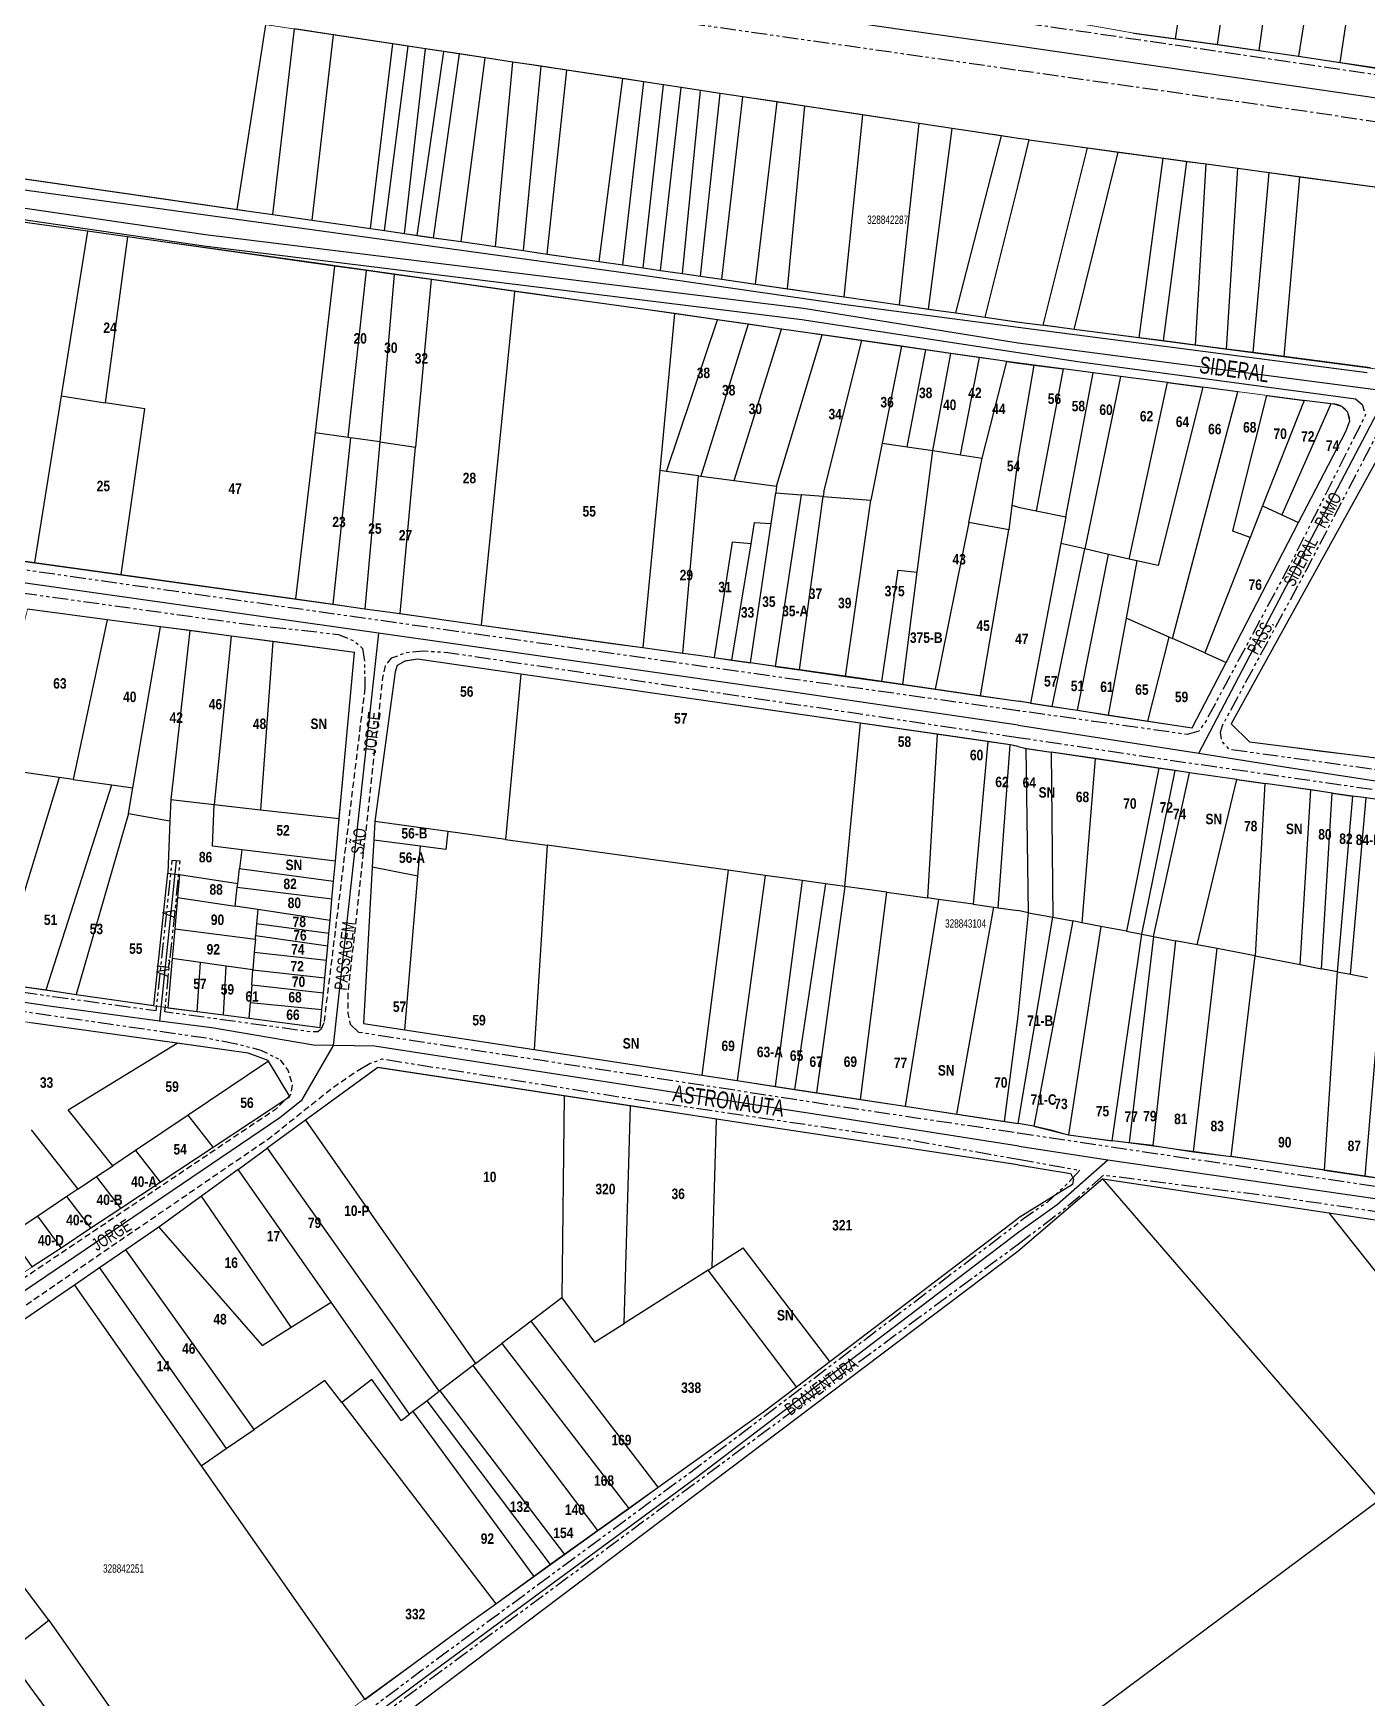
# Model space of a CAD drawing. Extents: x 204381 to 207261, y 4847713 to 4851061.
# Drawn here: x 205560.9 to 205879.6, y 4849772.9 to 4850170.6 of the extents above; entities that cross this region are included whole.
import ezdxf
from ezdxf.enums import TextEntityAlignment as Align

# ---------------------------------------------------------------- set-up
doc = ezdxf.new("R2010")
doc.units = 0
doc.header["$LTSCALE"] = 1.5
doc.header["$MEASUREMENT"] = 0
for name, pattern in [('PHANTOMX2', [5, 2.5, -0.5, 0.5, -0.5, 0.5, -0.5]), ('TRACO_13', [8, 5, -1, 1, -1]), ('TRACO_15', [3, 2, -1])]:
    doc.linetypes.add(name, pattern=pattern)
for name, color, linetype in [('CD-MALHA-LOTES', 40, 'CONTINUOUS'), ('CD_TXT_QUADRA', 7, 'CONTINUOUS'), ('RU-QUADRAS', 210, 'CONTINUOUS'), ('SV-EIXO-RUA-N-PAV', 6, 'CONTINUOUS'), ('SV-EIXO-RUA-PAV', 20, 'CONTINUOUS'), ('SV-RUA-NAO-PAV-S-GUIA-C-GUIA', 7, 'PHANTOMX2'), ('SV-RUA-PAVIM-S-GUIA-C-GUIA', 7, 'CONTINUOUS'), ('SV-TXT-RUA-N-PAV-S-GUIA-C-GUIA', 7, 'CONTINUOUS'), ('SV-TXT-RUA-PAV-S-GUIA-C-GUIA', 7, 'CONTINUOUS'), ('Th_NmrPort', 7, 'CONTINUOUS')]:
    doc.layers.add(name, color=color, linetype=linetype)
doc.styles.add('3288-43-2D_TXT$0$ARIAL', font='ARIAL.TTF')
doc.styles.add('ARIAL', font='ARIAL.TTF')
doc.styles.get("Standard").update_dxf_attribs({"font": 'swisscbo.ttf'})

msp = doc.modelspace()

# ---------------------------------------------------------------- linework, layer by layer
at = {"layer": 'CD-MALHA-LOTES', "linetype": 'Continuous'}
msp.add_line((205617.16, 4849925.01), (205617.04, 4849925.2), dxfattribs=at)
at = {"layer": 'CD-MALHA-LOTES'}
for points in [[(205616.55, 4850172.69), (205255.58, 4850227.28), (205249.68, 4850180.43), (205609.63, 4850128.56)], [(205609.63, 4850128.56), (205616.55, 4850172.69)], [(205618.17, 4850127.33), (205623.37, 4850171.66)], [(205632.64, 4850170.26), (205623.37, 4850171.66)], [(205627.57, 4850125.97), (205632.64, 4850170.26)], [(205646.82, 4850168.11), (205632.64, 4850170.26)], [(205641.56, 4850123.96), (205646.82, 4850168.11)], [(205650.55, 4850167.55), (205646.82, 4850168.11)], [(205644.89, 4850123.48), (205650.55, 4850167.55)], [(205649.64, 4850122.79), (205654.63, 4850166.93)], [(205654.63, 4850166.93), (205650.55, 4850167.55)], [(205652.71, 4850122.35), (205659.04, 4850166.26)], [(205659.04, 4850166.26), (205654.63, 4850166.93)], [(205656.6, 4850121.79), (205662.75, 4850165.7)], [(205662.75, 4850165.7), (205659.04, 4850166.26)], [(205668.89, 4850164.77), (205662.75, 4850165.7)], [(205663.17, 4850120.84), (205668.89, 4850164.77)], [(205675.55, 4850163.77), (205668.89, 4850164.77)], [(205671.38, 4850119.66), (205675.55, 4850163.77)], [(205682.31, 4850162.74), (205675.55, 4850163.77)], [(205678.09, 4850118.69), (205682.31, 4850162.74)], [(205688.42, 4850161.82), (205682.31, 4850162.74)], [(205683.72, 4850117.88), (205688.42, 4850161.82)], [(205701.83, 4850159.79), (205688.42, 4850161.82)], [(205696.13, 4850116.09), (205701.83, 4850159.79)], [(205706.82, 4850159.04), (205701.83, 4850159.79)], [(205701.82, 4850115.27), (205706.82, 4850159.04)], [(205706.69, 4850114.57), (205711.55, 4850158.32)], [(205711.55, 4850158.32), (205706.82, 4850159.04)], [(205710.8, 4850113.98), (205715.79, 4850157.68)], [(205715.79, 4850157.68), (205711.55, 4850158.32)], [(205720.37, 4850156.99), (205715.79, 4850157.68)], [(205716.04, 4850113.22), (205720.37, 4850156.99)], [(205725.09, 4850156.27), (205720.37, 4850156.99)], [(205720.4, 4850112.59), (205725.09, 4850156.27)], [(205730.51, 4850155.45), (205725.09, 4850156.27)], [(205725.47, 4850111.86), (205730.51, 4850155.45)], [(205738.66, 4850154.22), (205730.51, 4850155.45)], [(205733.48, 4850110.71), (205738.66, 4850154.22)], [(205745.31, 4850153.22), (205738.66, 4850154.22)], [(205741.17, 4850109.6), (205745.31, 4850153.22)], [(205759.15, 4850151.12), (205745.31, 4850153.22)], [(205754.71, 4850107.65), (205759.15, 4850151.12)], [(205772.63, 4850149.08), (205759.15, 4850151.12)], [(205767.93, 4850105.74), (205772.63, 4850149.08)], [(205780.48, 4850147.9), (205772.63, 4850149.08)], [(205774.87, 4850104.74), (205780.48, 4850147.9)], [(205792.26, 4850146.11), (205780.48, 4850147.9)], [(205781.36, 4850103.81), (205792.26, 4850146.11)], [(205788.39, 4850102.79), (205796.27, 4850134.32), (205798.91, 4850145.15)], [(205798.91, 4850145.15), (205796.27, 4850145.51), (205792.26, 4850146.11)], [(205798.91, 4850145.15), (205812.83, 4850143.26)], [(205802.22, 4850100.87), (205812.83, 4850143.26)], [(205809.7, 4850099.89), (205820.18, 4850142.26)], [(205812.83, 4850143.26), (205820.18, 4850142.26)], [(205820.18, 4850142.26), (205830.95, 4850140.8)], [(205825.22, 4850097.88), (205830.95, 4850140.8)], [(205830.95, 4850140.8), (205836.61, 4850140.03)], [(205830.99, 4850097.13), (205836.61, 4850140.03)], [(205836.61, 4850140.03), (205841.21, 4850139.41)], [(205838.62, 4850096.14), (205841.21, 4850139.41)], [(205841.21, 4850139.41), (205848.74, 4850138.38)], [(205846.08, 4850095.17), (205848.74, 4850138.38)], [(205848.74, 4850138.38), (205856.29, 4850137.36)], [(205852.43, 4850094.34), (205856.29, 4850137.36)], [(205856.29, 4850137.36), (205863.59, 4850136.37)], [(205859.8, 4850093.39), (205863.59, 4850136.37)], [(205863.59, 4850136.37), (205885.01, 4850133.46)], [(205609.63, 4850128.56), (205618.17, 4850127.33)], [(205618.17, 4850127.33), (205627.57, 4850125.97)], [(205627.57, 4850125.97), (205641.56, 4850123.96)], [(205641.56, 4850123.96), (205644.89, 4850123.48)], [(205644.89, 4850123.48), (205649.64, 4850122.79)], [(205649.64, 4850122.79), (205652.71, 4850122.35)], [(205652.71, 4850122.35), (205656.6, 4850121.79)], [(205656.6, 4850121.79), (205663.17, 4850120.84)], [(205663.17, 4850120.84), (205671.38, 4850119.66)], [(205671.38, 4850119.66), (205678.09, 4850118.69)], [(205678.09, 4850118.69), (205683.72, 4850117.88)], [(205683.72, 4850117.88), (205696.13, 4850116.09)], [(205696.13, 4850116.09), (205701.82, 4850115.27)], [(205701.82, 4850115.27), (205706.69, 4850114.57)], [(205706.69, 4850114.57), (205710.8, 4850113.98)], [(205710.8, 4850113.98), (205716.04, 4850113.22)], [(205716.04, 4850113.22), (205720.4, 4850112.59)], [(205720.4, 4850112.59), (205725.47, 4850111.86)], [(205725.47, 4850111.86), (205733.48, 4850110.71)], [(205733.48, 4850110.71), (205741.17, 4850109.6)], [(205741.17, 4850109.6), (205754.71, 4850107.65)], [(205754.71, 4850107.65), (205767.93, 4850105.74)], [(205767.93, 4850105.74), (205774.87, 4850104.74)], [(205774.87, 4850104.74), (205781.36, 4850103.81)], [(205781.36, 4850103.81), (205788.39, 4850102.79)], [(205788.39, 4850102.79), (205795.88, 4850101.71), (205802.22, 4850100.87)], [(205809.7, 4850099.89), (205802.22, 4850100.87)], [(205825.22, 4850097.88), (205809.7, 4850099.89)], [(205830.99, 4850097.13), (205825.22, 4850097.88)], [(205838.62, 4850096.14), (205830.99, 4850097.13)], [(205846.08, 4850095.17), (205838.62, 4850096.14)], [(205852.43, 4850094.34), (205846.08, 4850095.17)], [(205859.8, 4850093.39), (205852.43, 4850094.34)], [(205880.47, 4850090.7), (205859.8, 4850093.39)], [(205816.51, 4849896.89), (205796.2, 4849879.49), (205436, 4849607.64), (205494.51, 4849528.96)], [(205816.51, 4849896.89), (205870.55, 4849888.75)], [(205882.71, 4849820.29), (205816.51, 4849896.89)], [(205870.55, 4849888.75), (205883.72, 4849872.1)], [(205870.55, 4849888.75), (205891.59, 4849885.58)], [(205494.51, 4849528.96), (205622.23, 4849624.75), (205796.26, 4849755.93), (205882.71, 4849820.29)]]:
    msp.add_lwpolyline(points, dxfattribs=at)
at = {"layer": 'CD-MALHA-LOTES', "linetype": 'Continuous'}
for points in [[(205833.84, 4850169.31), (205836.88, 4850189.06)], [(205846.69, 4850187.55), (205843.81, 4850167.99)], [(205856.46, 4850186.11), (205853.78, 4850166.53)], [(205866.39, 4850184.66), (205863.23, 4850165.15)], [(205873.2, 4850163.69), (205876.18, 4850183.22)], [(205823.81, 4850170.69), (205833.84, 4850169.31)], [(205833.84, 4850169.31), (205843.81, 4850167.99)], [(205843.81, 4850167.99), (205853.78, 4850166.53)], [(205853.78, 4850166.53), (205863.23, 4850165.15)], [(205863.23, 4850165.15), (205873.2, 4850163.69)], [(205873.2, 4850163.69), (205883.24, 4850162.03)], [(205573.86, 4850123.31), (205567.6, 4850084.01)], [(205583.49, 4850121.96), (205573.86, 4850123.31)], [(205583.49, 4850121.96), (205578.12, 4850082.36)], [(205632.95, 4850115), (205583.49, 4850121.96)], [(205632.95, 4850115), (205628.29, 4850075.27)], [(205640.57, 4850113.93), (205632.95, 4850115)], [(205636.17, 4850074.11), (205640.57, 4850113.93)], [(205647.19, 4850113), (205640.57, 4850113.93)], [(205647.19, 4850113), (205643.75, 4850072.98)], [(205656, 4850111.76), (205647.19, 4850113)], [(205656, 4850111.76), (205652.31, 4850071.71)], [(205668.01, 4850029.23), (205676.03, 4850108.94)], [(205714.18, 4850103.65), (205676.03, 4850108.94)], [(205714.18, 4850103.65), (205710.62, 4850066.15)], [(205712.28, 4850065.93), (205724.44, 4850102.18)], [(205724.44, 4850102.18), (205714.18, 4850103.65)], [(205731.77, 4850101.12), (205720.44, 4850064.84)], [(205731.77, 4850101.12), (205724.44, 4850102.18)], [(205739.72, 4850099.96), (205731.77, 4850101.12)], [(205728.44, 4850063.77), (205739.72, 4850099.96)], [(205738.53, 4850062.42), (205749.41, 4850098.57)], [(205749.41, 4850098.57), (205739.72, 4850099.96)], [(205758.96, 4850097.19), (205749.41, 4850098.57)], [(205749.84, 4850061.04), (205758.96, 4850097.19)], [(205768.42, 4850095.84), (205758.96, 4850097.19)], [(205768.42, 4850095.84), (205763.79, 4850072.71)], [(205774.25, 4850094.99), (205768.42, 4850095.84)], [(205769.73, 4850071.82), (205774.25, 4850094.99)], [(205780.18, 4850094.15), (205774.25, 4850094.99)], [(205775.85, 4850070.9), (205780.18, 4850094.15)], [(205787.07, 4850093.12), (205780.18, 4850094.15)], [(205782.52, 4850069.89), (205787.07, 4850093.12)], [(205793.59, 4850092.23), (205787.07, 4850093.12)], [(205787.64, 4850069.12), (205793.59, 4850092.23)], [(205793.59, 4850092.23), (205796.25, 4850091.84)], [(205796.25, 4850091.84), (205800.05, 4850091.34)], [(205800.05, 4850091.34), (205796.27, 4850069.45)], [(205800.05, 4850091.34), (205807, 4850090.43)], [(205807, 4850090.43), (205800.57, 4850056.55)], [(205814.2, 4850089.49), (205807, 4850090.43)], [(205807.67, 4850055.1), (205814.2, 4850089.49)], [(205820.72, 4850088.64), (205812.17, 4850047.42)], [(205820.72, 4850088.64), (205814.2, 4850089.49)], [(205831.98, 4850087.17), (205820.72, 4850088.64)], [(205822.77, 4850045), (205831.98, 4850087.17)], [(205840.38, 4850086.08), (205829.71, 4850043.42)], [(205831.98, 4850087.17), (205840.38, 4850086.08)], [(205848.77, 4850084.98), (205840.38, 4850086.08)], [(205842.98, 4850063.13), (205848.77, 4850084.98)], [(205849.98, 4850061.33), (205855.73, 4850084.08)], [(205855.73, 4850084.08), (205864.59, 4850082.92)], [(205567.6, 4850084.01), (205561.26, 4850044.21)], [(205567.6, 4850084.01), (205578.12, 4850082.36)], [(205587.63, 4850080.88), (205578.12, 4850082.36)], [(205581.95, 4850041.33), (205587.63, 4850080.88)], [(205864.59, 4850082.92), (205854.67, 4850057.69)], [(205871.02, 4850082.08), (205859.32, 4850055.55)], [(205871.02, 4850082.08), (205864.59, 4850082.92)], [(205872.02, 4850081.95), (205871.02, 4850082.08)], [(205873.65, 4850081.49), (205872.02, 4850081.95)], [(205875.04, 4850080.1), (205873.65, 4850081.49)], [(205874.58, 4850075.45), (205875.51, 4850078.01)], [(205875.51, 4850078.01), (205875.04, 4850080.1)], [(205628.29, 4850075.27), (205623.63, 4850035.47)], [(205628.29, 4850075.27), (205636.17, 4850074.11)], [(205632.6, 4850034.21), (205636.85, 4850074)], [(205636.17, 4850074.11), (205636.85, 4850074)], [(205643.75, 4850072.98), (205636.85, 4850074)], [(205643.75, 4850072.98), (205640.2, 4850033.14)], [(205643.75, 4850072.98), (205652.31, 4850071.71)], [(205763.79, 4850072.71), (205761.07, 4850059.03)], [(205763.79, 4850072.71), (205769.73, 4850071.82)], [(205863.3, 4850053.72), (205874.58, 4850075.45)], [(205648.61, 4850031.96), (205652.31, 4850071.71)], [(205769.73, 4850071.82), (205775.85, 4850070.9)], [(205772.17, 4850041.89), (205775.85, 4850070.9)], [(205775.85, 4850070.9), (205782.52, 4850069.89)], [(205782.52, 4850069.89), (205787.64, 4850069.12)], [(205784.5, 4850053.7), (205787.64, 4850069.12)], [(205796.27, 4850069.45), (205794.76, 4850057.82)], [(205710.62, 4850066.15), (205706.6, 4850023.83)], [(205712.28, 4850065.93), (205710.62, 4850066.15)], [(205719.91, 4850064.91), (205712.28, 4850065.93)], [(205716.17, 4850022.5), (205719.91, 4850064.91)], [(205719.91, 4850064.91), (205720.44, 4850064.84)], [(205720.44, 4850064.84), (205728.44, 4850063.77)], [(205728.44, 4850063.77), (205738.53, 4850062.42)], [(205737.27, 4850053.51), (205738.34, 4850060.79)], [(205744.41, 4850060.31), (205738.24, 4850019.36)], [(205738.53, 4850062.42), (205738.34, 4850060.79)], [(205738.34, 4850060.79), (205744.41, 4850060.31)], [(205749.68, 4850059.91), (205744.41, 4850060.31)], [(205749.84, 4850061.04), (205749.68, 4850059.91)], [(205833.13, 4850026), (205842.98, 4850063.13)], [(205847.54, 4850051.64), (205849.98, 4850061.33)], [(205744, 4850018.53), (205749.68, 4850059.91)], [(205749.68, 4850059.91), (205761.07, 4850059.03)], [(205755, 4850016.95), (205761.07, 4850059.03)], [(205794.76, 4850057.82), (205794.01, 4850052)], [(205796.25, 4850057.43), (205794.76, 4850057.82)], [(205796.25, 4850057.43), (205800.57, 4850056.55)], [(205800.57, 4850056.55), (205807.67, 4850055.1)], [(205854.67, 4850057.69), (205851.69, 4850050.11)], [(205854.67, 4850057.69), (205859.32, 4850055.55)], [(205732.33, 4850020.2), (205737.27, 4850053.51)], [(205732.45, 4850048.64), (205733.29, 4850053.77)], [(205733.29, 4850053.77), (205737.27, 4850053.51)], [(205784.5, 4850053.7), (205776.43, 4850013.88)], [(205794.01, 4850052), (205784.5, 4850053.7)], [(205807.67, 4850055.1), (205806.46, 4850048.72)], [(205845.97, 4850020.31), (205863.3, 4850053.72)], [(205859.32, 4850055.55), (205863.3, 4850053.72)], [(205522.34, 4850049.62), (205561.26, 4850044.21)], [(205727.89, 4850020.84), (205732.45, 4850048.64)], [(205787.24, 4850012.32), (205794.01, 4850052)], [(205806.46, 4850048.72), (205799.23, 4850010.58)], [(205812.17, 4850047.42), (205806.46, 4850048.72)], [(205851.69, 4850050.11), (205840.86, 4850022.57)], [(205851.69, 4850050.11), (205847.54, 4850051.64)], [(205804.38, 4850009.79), (205812.17, 4850047.42)], [(205810.42, 4850008.86), (205817.88, 4850046.12)], [(205817.88, 4850046.12), (205812.17, 4850047.42)], [(205822.77, 4850045), (205817.88, 4850046.12)], [(205824.65, 4850044.57), (205822.11, 4850030.89)], [(205824.65, 4850044.57), (205822.77, 4850045)], [(205829.71, 4850043.42), (205824.65, 4850044.57)], [(205561.26, 4850044.21), (205581.95, 4850041.33)], [(205581.95, 4850041.33), (205623.63, 4850035.47)], [(205763.67, 4850015.71), (205767.64, 4850042.38)], [(205767.64, 4850042.38), (205772.17, 4850041.89)], [(205768.76, 4850014.98), (205772.17, 4850041.89)], [(205578.62, 4850030.51), (205559.59, 4850033.03)], [(205623.63, 4850035.47), (205632.6, 4850034.21)], [(205632.6, 4850034.21), (205640.2, 4850033.14)], [(205640.2, 4850033.14), (205648.61, 4850031.96)], [(205578.62, 4850030.51), (205570.46, 4849992.34)], [(205591.34, 4850028.82), (205578.62, 4850030.51)], [(205584.73, 4849990.31), (205591.34, 4850028.82)], [(205598.36, 4850027.89), (205591.34, 4850028.82)], [(205648.61, 4850031.96), (205668.01, 4850029.23)], [(205822.11, 4850030.89), (205817.8, 4850007.73)], [(205832.37, 4850026.34), (205822.11, 4850030.89)], [(205598.36, 4850027.89), (205593.79, 4849987.54)], [(205608.22, 4850026.59), (205598.36, 4850027.89)], [(205608.22, 4850026.59), (205604.13, 4849986.37)], [(205618.22, 4850025.26), (205608.22, 4850026.59)], [(205618.22, 4850025.26), (205615.2, 4849985.1)], [(205637.71, 4850022.68), (205618.22, 4850025.26)], [(205827.28, 4850006.27), (205832.37, 4850026.34)], [(205832.37, 4850026.34), (205833.13, 4850026)], [(205840.86, 4850022.57), (205833.13, 4850026)], [(205634.07, 4849982.96), (205637.71, 4850022.68)], [(205706.6, 4850023.83), (205716.17, 4850022.5)], [(205716.17, 4850022.5), (205719.89, 4850021.99)], [(205719.89, 4850021.99), (205723.61, 4850021.46)], [(205723.61, 4850021.46), (205727.89, 4850020.84)], [(205727.89, 4850020.84), (205732.33, 4850020.2)], [(205840.86, 4850022.57), (205845.97, 4850020.31)], [(205647.41, 4850018.04), (205642.72, 4849983.47)], [(205677.44, 4850017.51), (205673.75, 4849977.99)], [(205758.63, 4850005.77), (205677.44, 4850017.51)], [(205738.24, 4850019.36), (205732.33, 4850020.2)], [(205738.24, 4850019.36), (205744, 4850018.53)], [(205744, 4850018.53), (205755, 4850016.95)], [(205755, 4850016.95), (205763.67, 4850015.71)], [(205837.84, 4850004.65), (205845.97, 4850020.31)], [(205763.67, 4850015.71), (205768.76, 4850014.98)], [(205768.76, 4850014.98), (205776.43, 4850013.88)], [(205776.43, 4850013.88), (205787.24, 4850012.32)], [(205787.24, 4850012.32), (205796.42, 4850011.01)], [(205799.23, 4850010.58), (205796.42, 4850011.01)], [(205799.23, 4850010.58), (205804.38, 4850009.79)], [(205804.38, 4850009.79), (205810.42, 4850008.86)], [(205810.42, 4850008.86), (205817.8, 4850007.73)], [(205754.84, 4849966.76), (205758.63, 4850005.77)], [(205776.95, 4850003.12), (205758.63, 4850005.77)], [(205817.8, 4850007.73), (205827.28, 4850006.27)], [(205827.28, 4850006.27), (205837.84, 4850004.65)], [(205776.95, 4850003.12), (205774.59, 4849964.03)], [(205789.06, 4850001.37), (205776.95, 4850003.12)], [(205789.06, 4850001.37), (205785.52, 4849962.52)], [(205794.4, 4850000.6), (205789.06, 4850001.37)], [(205791.49, 4849961.69), (205794.4, 4850000.6)], [(205796.25, 4850000.17), (205794.4, 4850000.6)], [(205796.25, 4850000.17), (205798.22, 4849999.74)], [(205798.78, 4849960.49), (205798.22, 4849999.74)], [(205798.22, 4849999.74), (205804.16, 4849998.83)], [(205804.16, 4849998.83), (205804.59, 4849959.43)], [(205814.64, 4849997.3), (205804.16, 4849998.83)], [(205814.64, 4849997.3), (205811.49, 4849958.06)], [(205829.86, 4849995), (205814.64, 4849997.3)], [(205567.16, 4849992.81), (205552.06, 4849943.75)], [(205567.16, 4849992.81), (205554.29, 4849994.64)], [(205570.46, 4849992.34), (205567.16, 4849992.81)], [(205829.86, 4849995), (205822.17, 4849956.06)], [(205825.81, 4849955.35), (205833.83, 4849994.43)], [(205828.65, 4849954.77), (205837.25, 4849993.94)], [(205833.83, 4849994.43), (205829.86, 4849995)], [(205837.25, 4849993.94), (205833.83, 4849994.43)], [(205848.52, 4849992.33), (205837.25, 4849993.94)], [(205564.01, 4849942.02), (205579.69, 4849991.03)], [(205570.46, 4849992.34), (205579.69, 4849991.03)], [(205579.69, 4849991.03), (205584.73, 4849990.31)], [(205583.68, 4849984.19), (205584.73, 4849990.31)], [(205839.03, 4849952.82), (205848.52, 4849992.33)], [(205848.52, 4849992.33), (205855.2, 4849991.37)], [(205855.2, 4849991.37), (205852.89, 4849950.16)], [(205866.21, 4849989.85), (205855.2, 4849991.37)], [(205863.64, 4849948.1), (205866.21, 4849989.85)], [(205871.31, 4849989.09), (205866.21, 4849989.85)], [(205868.74, 4849947.11), (205871.31, 4849989.09)], [(205871.31, 4849989.09), (205876.15, 4849988.37)], [(205593.79, 4849987.54), (205593.58, 4849982.45)], [(205593.79, 4849987.54), (205604.13, 4849986.37)], [(205603.78, 4849976.38), (205604.13, 4849986.37)], [(205604.13, 4849986.37), (205615.2, 4849985.1)], [(205615.2, 4849985.1), (205634.07, 4849982.96)], [(205876.15, 4849988.37), (205872.51, 4849946.39)], [(205875.66, 4849945.79), (205879.42, 4849987.93)], [(205879.42, 4849987.93), (205876.15, 4849988.37)], [(205882.54, 4849987.48), (205879.42, 4849987.93)], [(205583.68, 4849984.19), (205571.18, 4849940.98)], [(205583.68, 4849984.19), (205593.58, 4849982.45)], [(205593.58, 4849982.45), (205593.07, 4849969.97)], [(205633.14, 4849972.81), (205634.07, 4849982.96)], [(205642.53, 4849982.31), (205642.29, 4849977.85)], [(205642.72, 4849983.47), (205642.53, 4849982.31)], [(205659.99, 4849979.9), (205642.53, 4849982.31)], [(205642.29, 4849977.85), (205641.94, 4849971.39)], [(205653.43, 4849976.41), (205642.29, 4849977.85)], [(205659.99, 4849979.9), (205659.56, 4849975.62)], [(205673.75, 4849977.99), (205659.99, 4849979.9)], [(205673.75, 4849977.99), (205683.77, 4849976.6)], [(205610.8, 4849975.53), (205603.78, 4849976.38)], [(205610.8, 4849975.53), (205610.25, 4849971.02)], [(205633.14, 4849972.81), (205610.8, 4849975.53)], [(205632.7, 4849968.02), (205633.14, 4849972.81)], [(205652.82, 4849969.25), (205653.43, 4849976.41)], [(205659.56, 4849975.62), (205653.43, 4849976.41)], [(205683.77, 4849976.6), (205680.61, 4849927.77)], [(205727.01, 4849970.62), (205683.77, 4849976.6)], [(205589.77, 4849938.3), (205593.07, 4849969.97)], [(205593.07, 4849969.97), (205595.87, 4849969.55)], [(205595.87, 4849969.55), (205595.39, 4849964.1)], [(205609.81, 4849967.41), (205595.87, 4849969.55)], [(205609.81, 4849967.41), (205610.25, 4849971.02)], [(205610.25, 4849971.02), (205632.7, 4849968.02)], [(205641.94, 4849971.39), (205639.88, 4849933.99)], [(205652.82, 4849969.25), (205641.94, 4849971.39)], [(205649.71, 4849932.49), (205652.82, 4849969.25)], [(205727.01, 4849970.62), (205720.69, 4849921.66)], [(205735.83, 4849969.4), (205727.01, 4849970.62)], [(205735.83, 4849969.4), (205729.1, 4849920.37)], [(205744.65, 4849968.18), (205735.83, 4849969.4)], [(205609.16, 4849962.04), (205609.7, 4849966.48)], [(205609.7, 4849966.48), (205609.81, 4849967.41)], [(205632.31, 4849963.73), (205609.7, 4849966.48)], [(205632.31, 4849963.73), (205632.7, 4849968.02)], [(205744.65, 4849968.18), (205738.18, 4849918.99)], [(205750.25, 4849967.4), (205742.85, 4849918.27)], [(205750.25, 4849967.4), (205744.65, 4849968.18)], [(205754.84, 4849966.76), (205748.13, 4849917.47)], [(205754.84, 4849966.76), (205750.25, 4849967.4)], [(205764.87, 4849965.38), (205754.84, 4849966.76)], [(205758.58, 4849915.87), (205764.87, 4849965.38)], [(205764.87, 4849965.38), (205774.59, 4849964.03)], [(205595.39, 4849964.1), (205594.74, 4849956.6)], [(205595.39, 4849964.1), (205609.16, 4849962.04)], [(205614.58, 4849961.23), (205609.16, 4849962.04)], [(205614.58, 4849961.23), (205614.3, 4849957.85)], [(205631.85, 4849958.66), (205614.58, 4849961.23)], [(205631.85, 4849958.66), (205632.31, 4849963.73)], [(205777.22, 4849963.67), (205769.24, 4849914.25)], [(205777.22, 4849963.67), (205774.59, 4849964.03)], [(205785.52, 4849962.52), (205777.22, 4849963.67)], [(205781.61, 4849912.36), (205790.47, 4849961.83)], [(205785.52, 4849962.52), (205790.47, 4849961.83)], [(205790.47, 4849961.83), (205791.49, 4849961.69)], [(205791.49, 4849961.69), (205796.17, 4849961.04)], [(205798.78, 4849960.49), (205796.17, 4849961.04)], [(205614.3, 4849957.85), (205614.08, 4849955.01)], [(205631.56, 4849955.54), (205614.3, 4849957.85)], [(205631.56, 4849955.54), (205631.85, 4849958.66)], [(205796.28, 4849935.75), (205798.78, 4849960.49)], [(205796.3, 4849910.12), (205804.59, 4849959.43)], [(205798.78, 4849960.49), (205804.59, 4849959.43)], [(205809.31, 4849958.53), (205800, 4849909.51)], [(205804.59, 4849959.43), (205809.31, 4849958.53)], [(205816.05, 4849957.23), (205808.33, 4849907.37)], [(205811.49, 4849958.06), (205809.31, 4849958.53)], [(205816.05, 4849957.23), (205811.49, 4849958.06)], [(205822.17, 4849956.06), (205816.05, 4849957.23)], [(205594.74, 4849956.6), (205594.12, 4849949.52)], [(205594.74, 4849956.6), (205614.01, 4849954.18)], [(205614.01, 4849954.18), (205613.76, 4849951.04)], [(205614.01, 4849954.18), (205614.08, 4849955.01)], [(205614.08, 4849955.01), (205631.29, 4849952.59)], [(205631.29, 4849952.59), (205631.56, 4849955.54)], [(205818.75, 4849906), (205825.81, 4849955.35)], [(205822.17, 4849956.06), (205825.81, 4849955.35)], [(205828.65, 4849954.77), (205822.82, 4849905.47)], [(205825.81, 4849955.35), (205828.65, 4849954.77)], [(205833.84, 4849953.8), (205828.47, 4849904.82)], [(205828.65, 4849954.77), (205833.84, 4849953.8)], [(205839.03, 4849952.82), (205833.84, 4849953.8)], [(205594.12, 4849949.52), (205593.1, 4849937.79)], [(205600.93, 4849948.57), (205594.12, 4849949.52)], [(205613.76, 4849951.04), (205613.42, 4849946.83)], [(205613.76, 4849951.04), (205630.98, 4849949.17)], [(205630.59, 4849944.96), (205630.98, 4849949.17)], [(205630.98, 4849949.17), (205631.29, 4849952.59)], [(205838.16, 4849903.33), (205843.84, 4849951.9)], [(205843.84, 4849951.9), (205839.03, 4849952.82)], [(205852.89, 4849950.16), (205843.84, 4849951.9)], [(205847.14, 4849902.23), (205852.89, 4849950.16)], [(205852.89, 4849950.16), (205863.64, 4849948.1)], [(205600.11, 4849936.88), (205600.93, 4849948.57)], [(205607.02, 4849947.72), (205600.93, 4849948.57)], [(205606.39, 4849936.06), (205607.02, 4849947.72)], [(205613.42, 4849946.83), (205607.02, 4849947.72)], [(205613.14, 4849943.23), (205613.42, 4849946.83)], [(205613.42, 4849946.83), (205630.59, 4849944.96)], [(205630.26, 4849941.36), (205630.59, 4849944.96)], [(205863.64, 4849948.1), (205868.74, 4849947.11)], [(205872.51, 4849946.39), (205868.74, 4849947.11)], [(205872.51, 4849946.39), (205869.42, 4849898.95)], [(205872.51, 4849946.39), (205875.66, 4849945.79)], [(205875.66, 4849945.79), (205879.75, 4849945.01)], [(205552.06, 4849943.75), (205564.01, 4849942.02)], [(205564.01, 4849942.02), (205571.18, 4849940.98)], [(205571.18, 4849940.98), (205589.77, 4849938.3)], [(205613.14, 4849943.23), (205612.81, 4849939.01)], [(205613.14, 4849943.23), (205630.26, 4849941.36)], [(205629.9, 4849937.34), (205630.26, 4849941.36)], [(205593.1, 4849937.79), (205600.11, 4849936.88)], [(205612.49, 4849935.27), (205612.81, 4849939.01)], [(205612.81, 4849939.01), (205629.9, 4849937.34)], [(205629.5, 4849933.05), (205629.9, 4849937.34)], [(205595.29, 4849929.31), (205560.34, 4849934.21)], [(205600.11, 4849936.88), (205606.39, 4849936.06)], [(205606.39, 4849936.06), (205612.49, 4849935.27)], [(205612.49, 4849935.27), (205629.5, 4849933.05)], [(205639.88, 4849933.99), (205649.71, 4849932.49)], [(205793.02, 4849910.63), (205796.28, 4849935.75)], [(205649.71, 4849932.49), (205680.61, 4849927.77)], [(205881.8, 4849929.48), (205879.1, 4849897.54)], [(205617.16, 4849925.01), (205597.95, 4849912.12)], [(205622.24, 4849916.59), (205617.16, 4849925.01)], [(205680.61, 4849927.77), (205720.69, 4849921.66)], [(205643.31, 4849923.46), (205626.02, 4849910.88)], [(205687.83, 4849916.7), (205643.31, 4849923.46)], [(205720.69, 4849921.66), (205729.1, 4849920.37)], [(205729.1, 4849920.37), (205738.18, 4849918.99)], [(205738.18, 4849918.99), (205742.85, 4849918.27)], [(205742.85, 4849918.27), (205748.13, 4849917.47)], [(205748.13, 4849917.47), (205758.58, 4849915.87)], [(205603.89, 4849904.45), (205622.24, 4849916.59)], [(205687.83, 4849916.7), (205687.25, 4849868.49)], [(205703.64, 4849914.3), (205687.83, 4849916.7)], [(205702.14, 4849862.36), (205703.64, 4849914.3)], [(205724.22, 4849911.17), (205703.64, 4849914.3)], [(205758.58, 4849915.87), (205769.24, 4849914.25)], [(205769.24, 4849914.25), (205781.61, 4849912.36)], [(205597.95, 4849912.12), (205585.39, 4849903.69)], [(205603.89, 4849904.45), (205597.95, 4849912.12)], [(205626.02, 4849910.88), (205616.85, 4849904.21)], [(205626.02, 4849910.88), (205666.63, 4849852.73)], [(205723.18, 4849875.67), (205724.22, 4849911.17)], [(205796.22, 4849900.22), (205724.22, 4849911.17)], [(205781.61, 4849912.36), (205793.02, 4849910.63)], [(205793.02, 4849910.63), (205796.3, 4849910.12)], [(205800, 4849909.51), (205796.3, 4849910.12)], [(205800, 4849909.51), (205808.33, 4849907.37)], [(205560.46, 4849908.61), (205571.62, 4849894.45)], [(205808.33, 4849907.37), (205818.75, 4849906)], [(205822.82, 4849905.47), (205818.75, 4849906)], [(205828.47, 4849904.82), (205822.82, 4849905.47)], [(205585.39, 4849903.69), (205579.95, 4849900.04)], [(205585.39, 4849903.69), (205591.23, 4849896.07)], [(205591.23, 4849896.07), (205603.89, 4849904.45)], [(205609.92, 4849899.16), (205616.85, 4849904.21)], [(205616.85, 4849904.21), (205657.89, 4849846.06)], [(205828.47, 4849904.82), (205838.16, 4849903.33)], [(205838.16, 4849903.33), (205847.14, 4849902.23)], [(205869.42, 4849898.95), (205847.14, 4849902.23)], [(205571.62, 4849894.45), (205576.07, 4849897.44)], [(205576.07, 4849897.44), (205579.95, 4849900.04)], [(205581.85, 4849889.87), (205576.07, 4849897.44)], [(205609.92, 4849899.16), (205601.1, 4849892.74)], [(205632.12, 4849867.4), (205609.92, 4849899.16)], [(205796.22, 4849900.22), (205808.76, 4849898.15)], [(205808.76, 4849898.15), (205809.5, 4849896.86)], [(205869.42, 4849898.95), (205879.1, 4849897.54)], [(205879.1, 4849897.54), (205889.37, 4849896.08)], [(205571.62, 4849894.45), (205568.95, 4849892.66)], [(205581.85, 4849889.87), (205591.23, 4849896.07)], [(205809.25, 4849895.52), (205796.27, 4849887.46)], [(205809.5, 4849896.86), (205809.25, 4849895.52)], [(205568.95, 4849892.66), (205562, 4849888)], [(205574.72, 4849885.15), (205568.95, 4849892.66)], [(205574.72, 4849885.15), (205581.85, 4849889.87)], [(205601.1, 4849892.74), (205590.92, 4849885.34)], [(205622.6, 4849861.42), (205601.1, 4849892.74)], [(205567.61, 4849880.44), (205562, 4849888)], [(205590.92, 4849885.34), (205583.06, 4849879.94)], [(205590.92, 4849885.34), (205615.64, 4849857.04)], [(205751.25, 4849853.24), (205796.27, 4849887.46)], [(205567.61, 4849880.44), (205574.72, 4849885.15)], [(205560.63, 4849875.83), (205567.61, 4849880.44)], [(205583.06, 4849879.94), (205576.74, 4849875.61)], [(205613.69, 4849837.03), (205583.06, 4849879.94)], [(205723.18, 4849875.67), (205730.59, 4849880.37)], [(205751.25, 4849853.24), (205730.59, 4849880.37)], [(205576.74, 4849875.61), (205570.77, 4849871.52)], [(205576.74, 4849875.61), (205607.07, 4849832.45)], [(205722.23, 4849875.08), (205702.14, 4849862.36)], [(205722.23, 4849875.08), (205723.18, 4849875.67)], [(205743.31, 4849847.21), (205722.23, 4849875.08)], [(205570.77, 4849871.52), (205601.05, 4849828.3)], [(205622.6, 4849861.42), (205632.12, 4849867.4)], [(205650.81, 4849840.65), (205632.12, 4849867.4)], [(205687.25, 4849868.49), (205679.93, 4849862.9)], [(205687.25, 4849868.49), (205695.01, 4849857.84)], [(205615.64, 4849857.04), (205622.6, 4849861.42)], [(205679.93, 4849862.9), (205672.91, 4849857.54)], [(205710.26, 4849823.19), (205679.93, 4849862.9)], [(205695.01, 4849857.84), (205702.14, 4849862.36)], [(205666.63, 4849852.73), (205672.91, 4849857.54)], [(205672.91, 4849857.54), (205703.22, 4849818.14)], [(205666.02, 4849852.27), (205658.09, 4849846.22)], [(205666.63, 4849852.73), (205666.02, 4849852.27)], [(205695.87, 4849812.88), (205666.02, 4849852.27)], [(205743.31, 4849847.21), (205751.25, 4849853.24)], [(205630.61, 4849848.71), (205613.69, 4849837.03)], [(205634.64, 4849843.45), (205630.61, 4849848.71)], [(205657.89, 4849846.06), (205655.04, 4849843.88)], [(205658.09, 4849846.22), (205687.89, 4849807.16)], [(205634.64, 4849843.45), (205671.44, 4849795.37)], [(205655.04, 4849843.88), (205651.67, 4849841.31)], [(205684.51, 4849804.74), (205655.04, 4849843.88)], [(205564.67, 4849791.43), (205527.23, 4849841.25)], [(205648.87, 4849839.17), (205650.81, 4849840.65)], [(205651.67, 4849841.31), (205650.81, 4849840.65)], [(205651.67, 4849841.31), (205680.55, 4849801.9)], [(205607.07, 4849832.45), (205613.69, 4849837.03)], [(205601.05, 4849828.3), (205607.07, 4849832.45)], [(205601.05, 4849828.3), (205640.17, 4849772.47)], [(205703.22, 4849818.14), (205710.26, 4849823.19)], [(205695.87, 4849812.88), (205703.22, 4849818.14)], [(205687.89, 4849807.16), (205695.87, 4849812.88)], [(205684.51, 4849804.74), (205687.89, 4849807.16)], [(205671.44, 4849795.37), (205680.55, 4849801.9)], [(205680.55, 4849801.9), (205684.51, 4849804.74)], [(205557.85, 4849786.07), (205564.67, 4849791.43)], [(205564.67, 4849791.43), (205599.07, 4849742.18)], [(205554.35, 4849783.32), (205589.65, 4849735.25)]]:
    msp.add_lwpolyline(points, dxfattribs=at)
at = {"layer": 'CD-MALHA-LOTES', "linetype": 'Continuous', "flags": 128}
for points in [[(205573.86, 4850123.31), (205544.62, 4850127.43), (205534.37, 4850128.91)], [(205676.03, 4850108.94), (205674.95, 4850109.09), (205656, 4850111.76)], [(205732.45, 4850048.64), (205727.93, 4850049.02), (205723.61, 4850021.46)], [(205668.01, 4850029.23), (205699.25, 4850024.84), (205706.6, 4850023.83)], [(205677.44, 4850017.51), (205652.73, 4850021.08), (205649.69, 4850020.57), (205647.92, 4850019.56), (205647.41, 4850018.04)], [(205579.95, 4849900.04), (205569.31, 4849913.37), (205595.29, 4849929.31)], [(205617.04, 4849925.2), (205612.3, 4849926.93), (205595.29, 4849929.31)], [(205562, 4849888), (205555.28, 4849883.49), (205560.63, 4849875.83)], [(205570.77, 4849871.52), (205546.27, 4849854.72), (205527.23, 4849841.25)], [(205648.87, 4849839.17), (205641.84, 4849848.98), (205634.64, 4849843.45)], [(205710.26, 4849823.19), (205735.46, 4849841.24), (205743.31, 4849847.21)], [(205640.17, 4849772.47), (205664.54, 4849790.43), (205671.44, 4849795.37)]]:
    msp.add_lwpolyline(points, dxfattribs=at)
at = {"layer": 'CD-MALHA-LOTES'}
msp.add_lwpolyline([(205905.37, 4850076.89), (205890.72, 4850078.75, 0.336783), (205886.15, 4850076.22), (205847.14, 4850005.61), (205851.56, 4850001.31), (205884.39, 4849997.18)], format="xyb", dxfattribs=at)
at = {"layer": 'RU-QUADRAS', "color": 6, "linetype": 'Continuous', "const_width": 0.18}
for points in [[(205249.68, 4850180.43), (205255.58, 4850227.28), (205796.27, 4850145.51), (205890.05, 4850132.78), (205906.42, 4850130.9), (206166.99, 4850094.77), (206161.82, 4850054.51, -0.001666), (205796.27, 4850101.64)], [(205775.39, 4850178.55), (205781.18, 4850217.88), (205819.97, 4850211.79), (205958.04, 4850191.12), (205952.32, 4850152.04), (205843.81, 4850167.99), (205823.81, 4850170.69, 0.017935), (205794.22, 4850175.22)], [(205228.43, 4850091.37), (205234.54, 4850172.01), (205263.78, 4850168.06), (205544.62, 4850127.43, -0.002068), (205787.07, 4850093.12), (205871.02, 4850082.08, -0.458175), (205875.51, 4850078.01), (205874.58, 4850075.45), (205837.84, 4850004.65, 0.004929), (205719.89, 4850021.99, -0.001634)], [(205237.09, 4850079.13), (205480.86, 4850044.45), (205480.29, 4850040.8), (205548.16, 4850029.47), (205548.82, 4850032.33), (205558.79, 4850029.99), (205559.59, 4850033.03), (205637.71, 4850022.68), (205629.5, 4849933.05), (205589.76, 4849938.22, -0.00286), (205389.01, 4849968.02), (205242.54, 4849988.34), (205240.85, 4850020.18), (205237.61, 4850020.57), (205238.52, 4850030.11), (205240.13, 4850029.88)], [(205953.71, 4850070.78), (206051.34, 4850055.35), (206042.13, 4850004.98), (206041.24, 4850004.45), (206040.21, 4850004.41), (205917.66, 4850031.74), (205924.46, 4850023.05), (205998.59, 4850006.82), (205994.19, 4849982.33), (205967.18, 4849987.36), (205967.18, 4849985.79), (205953.67, 4849987.26), (205903.81, 4849995.19, -0.011705), (205851.56, 4850001.31), (205847.14, 4850005.61), (205886.15, 4850076.22), (205887.25, 4850077.72), (205888.87, 4850078.61), (205890.72, 4850078.75)], [(205357.06, 4849719.36), (205484.93, 4849811.32, -0.007406), (205590.79, 4849885.24), (205643.31, 4849923.46), (205796.27, 4849900.23), (205808.76, 4849898.15), (205809.5, 4849896.86), (205809.25, 4849895.52), (205796.27, 4849887.46), (205735.46, 4849841.24, 0.00668), (205587.32, 4849733.53), (205430.37, 4849615.72)], [(205436, 4849607.64), (205796.2, 4849879.49), (205816.51, 4849896.89), (205955.43, 4849875.97), (205908.58, 4849840.66), (205914.56, 4849833.1), (205966.28, 4849874.83), (206022.31, 4849866.88), (206025.59, 4849847.86), (206020.86, 4849848.21), (206008.29, 4849845.33), (205919.02, 4849776.35), (205884.69, 4849821.77), (205796.26, 4849755.93, -0.001207), (205494.51, 4849528.96)], [(205494.51, 4849528.96, 0.001207), (205796.26, 4849755.93), (205884.69, 4849821.77), (205919.02, 4849776.35, 0.002216), (205650.7, 4849571.91), (205529.91, 4849480.36)]]:
    msp.add_lwpolyline(points, format="xyb", close=True, dxfattribs=at)
msp.add_lwpolyline([(205899.21, 4849894.59, 0.007006), (205808.33, 4849907.37, 0.044063), (205796.3, 4849910.12), (205639.88, 4849933.99), (205642.53, 4849982.31), (205647.41, 4850018.04), (205647.92, 4850019.56), (205649.69, 4850020.57), (205652.73, 4850021.08), (205794.4, 4850000.6), (205798.22, 4849999.74), (205829.86, 4849995), (205895.35, 4849985.67)], format="xyb", dxfattribs=at)
msp.add_lwpolyline([(205306.59, 4849797.93), (205308.57, 4849802.47), (205310.29, 4849804.2), (205318.65, 4849810.83), (205344.77, 4849829.67), (205494.02, 4849941.22), (205507.19, 4849941.66), (205612.3, 4849926.93), (205617.05, 4849925.2), (205622.24, 4849916.59), (205521.18, 4849849.72), (205388.65, 4849751.21), (205354.37, 4849726.55)], close=True, dxfattribs=at)
at = {"layer": 'SV-EIXO-RUA-N-PAV', "flags": 128}
for points in [[(205524.24, 4850263.9), (205527.94, 4850260.99), (205557.3, 4850238.31), (205562.15, 4850234.55), (205574.4, 4850225.07), (205577.32, 4850222.8), (205604.15, 4850202.03), (205608.41, 4850198.86), (205611.66, 4850196.85), (205615.16, 4850195.18), (205619.23, 4850193.72), (205623.15, 4850192.56), (205692.65, 4850182.67), (205767.97, 4850171.59), (205796.27, 4850167.61)], [(205796.27, 4850167.61), (205958.79, 4850144.08), (206139.9, 4850117.95), (206151.37, 4850115.97), (206160.18, 4850114.34), (206191.48, 4850109.55), (206201.38, 4850109.68), (206283.74, 4850096.75), (206293.68, 4850097.59)], [(205796.27, 4850005.31), (205743.11, 4850013.1), (205643.41, 4850027.26), (205529.19, 4850043.48), (205342.13, 4850070.22), (205227.63, 4850086.25), (205216.63, 4850088.17)], [(205839.47, 4849998.61), (205884.74, 4850085.13)], [(205796.27, 4850005.31), (205839.47, 4849998.61), (205861.44, 4849995.1), (205896.2, 4849989.8), (205996.52, 4849975.44), (206035.82, 4849969.82), (206072.27, 4849965.2), (206081.51, 4849963.73)], [(205796.42, 4849904.71), (205756.39, 4849911.03), (205642.5, 4849928.58), (205627.9, 4849928.84), (205603.6, 4849932.99), (205591.07, 4849934.6), (205589.91, 4849934.75), (205565.33, 4849938.09), (205490.01, 4849949.13), (205447.3, 4849955.39), (205242.37, 4849984.48), (205235.25, 4849984.92), (205226.04, 4849981.03)], [(205595.07, 4849972.89), (205591.07, 4849934.6)], [(205796.42, 4849904.71), (205817.67, 4849901.47), (206016.5, 4849872.67), (206018.65, 4849872.36), (206058.2, 4849866.82), (206066.32, 4849864.99), (206071.79, 4849860.91), (206078.01, 4849860.33), (206105.69, 4849856.25), (206129.22, 4849851.12), (206137.64, 4849849.74), (206146.56, 4849850.3), (206149.16, 4849849.74), (206170.18, 4849844.29)], [(205796.42, 4849884.19), (205805.58, 4849890.79), (205817.67, 4849901.47)], [(205423.46, 4849604.7), (205446.34, 4849621.73), (205495.12, 4849659.29), (205501.21, 4849663.99), (205556.44, 4849706.59), (205605.15, 4849740.93), (205655.89, 4849778.76), (205718.98, 4849825.29), (205796.42, 4849884.19)]]:
    msp.add_lwpolyline(points, dxfattribs=at)
at = {"layer": 'SV-EIXO-RUA-PAV', "flags": 128}
for points in [[(205225.17, 4850178.8), (205233.24, 4850176.85), (205248.1, 4850174.91), (205345.03, 4850160.61), (205378.59, 4850155.2), (205479.9, 4850140.41), (205602.09, 4850122.58), (205744.97, 4850104.96), (205796.27, 4850096.66)], [(205796.27, 4850096.66), (205884.74, 4850085.13), (205931.07, 4850079.06), (205970.27, 4850073.91), (206001.11, 4850069.63), (206056.4, 4850062.26), (206074.09, 4850059.9), (206087.55, 4850058.13), (206164.45, 4850048.05), (206175.04, 4850046.9), (206226.96, 4850040.04), (206234.04, 4850039.13), (206325.95, 4850026.36), (206345.49, 4850023.55), (206400.8, 4850015.59), (206413.94, 4850013.32)], [(205643.41, 4850027.26), (205638.3, 4849980.73), (205632.58, 4849928.75), (205624.96, 4849915.53), (205619.88, 4849911.45), (205519.6, 4849843.54), (205443.62, 4849786.79), (205343.76, 4849713.93)]]:
    msp.add_lwpolyline(points, dxfattribs=at)
at = {"layer": 'SV-RUA-NAO-PAV-S-GUIA-C-GUIA', "linetype": 'TRACO_13', "ltscale": 0.5, "flags": 128}
for points in [[(205796.27, 4850216.73), (205881.94, 4850204.03), (205957.46, 4850193.13), (205958.36, 4850192.87), (205959.05, 4850192.31), (205959.45, 4850191.41), (205959.49, 4850190.1), (205954.03, 4850152.53), (205953.72, 4850151.38), (205953.26, 4850150.88), (205952.66, 4850150.44), (205951.61, 4850150.4), (205866.75, 4850162.93), (205796.27, 4850173.27)], [(205796.27, 4850161.85), (205867.81, 4850151.65), (205961.64, 4850137.31), (205999.16, 4850131.58), (206084.47, 4850119.79), (206141.73, 4850112.41), (206148.99, 4850112.13), (206152.68, 4850112.51), (206155.03, 4850112.83), (206156.68, 4850113.09), (206160.03, 4850113.02)]]:
    msp.add_lwpolyline(points, dxfattribs=at)
at = {"layer": 'SV-RUA-NAO-PAV-S-GUIA-C-GUIA', "flags": 128}
for points in [[(205628.51, 4850184.97), (205662.48, 4850180.91), (205756.43, 4850167.53), (205796.27, 4850161.85)], [(205796.26, 4850008.75), (205743.54, 4850016.14), (205529.62, 4850046.53), (205342.57, 4850073.27), (205227.92, 4850090.09), (205225.69, 4850090.59), (205224.21, 4850091.33), (205223.22, 4850094.3)], [(205223.79, 4850083.15), (205282.28, 4850074.86), (205402.86, 4850058.59), (205612.09, 4850029.4), (205633.87, 4850027), (205637.46, 4850025.47), (205639.64, 4850023.64), (205640.07, 4850020.58), (205640.17, 4850014.12)], [(205876.85, 4850083.32), (205878.45, 4850081.96), (205879.29, 4850079.45), (205875.87, 4850072.67), (205862.35, 4850045.79), (205841.17, 4850006.35), (205839.45, 4850003.86), (205836.64, 4850003.08), (205796.27, 4850008.75)], [(205992.1, 4849979.02), (205952.61, 4849984.81), (205927.73, 4849988.38), (205846.72, 4849999.48), (205844.88, 4850001.6), (205844.6, 4850003.61), (205845.11, 4850005.26), (205865.17, 4850042.4), (205882.09, 4850074.94), (205884.05, 4850078.71), (205886, 4850080.07)], [(205796.27, 4850002.3), (205659.97, 4850022.62), (205653.99, 4850022.96), (205649.89, 4850022.55), (205646.47, 4850021.28)], [(205895.69, 4849987.77), (205834.16, 4849996.64), (205796.27, 4850002.3)], [(205630.38, 4849934.14), (205629.76, 4849932.65), (205628.9, 4849932.04), (205627.54, 4849931.97), (205592.34, 4849936.8), (205596.05, 4849972.8), (205594.07, 4849972.98), (205590.22, 4849937.05), (205565.66, 4849940.39), (205447.64, 4849957.69), (205242.65, 4849986.79), (205235.46, 4849987.56), (205233.36, 4849987.88), (205231.44, 4849988.6), (205230.73, 4849989.66)], [(205488.11, 4849941.64), (205492.18, 4849944.56), (205496.19, 4849945.13), (205501.79, 4849944.97), (205551.93, 4849937.86), (205602.48, 4849930.54), (205609.49, 4849929.15), (205615.31, 4849927.67), (205619.94, 4849925.32)], [(205636.63, 4849933.89), (205638.69, 4849931.97), (205651.74, 4849929.96), (205756.81, 4849913.77), (205796.26, 4849907.88)], [(205638.49, 4849922.79), (205641.46, 4849924.52), (205644.34, 4849925.55), (205702.12, 4849916.32), (205769.3, 4849906.39), (205796.26, 4849901.59)], [(205796.27, 4849907.88), (205922.22, 4849889.08), (205946.73, 4849885.56)], [(205796.27, 4849901.58), (205811.04, 4849898.95), (205807.41, 4849895.08), (205803.18, 4849891.26), (205797.59, 4849887.35), (205796.27, 4849886.34)], [(205796.27, 4849881.28), (205807.52, 4849889.86), (205816.73, 4849897.8), (205858.79, 4849892.51), (205946.37, 4849879.56)], [(205428.99, 4849611.49), (205430.34, 4849612.08), (205445.34, 4849622.77), (205494.01, 4849660.73), (205503.77, 4849668.26), (205555.36, 4849708.05), (205604.08, 4849742.4), (205654.8, 4849780.22), (205717.89, 4849826.74), (205796.26, 4849886.33)], [(205571.21, 4849714.77), (205796.26, 4849881.27)]]:
    msp.add_lwpolyline(points, dxfattribs=at)
at = {"layer": 'SV-RUA-PAVIM-S-GUIA-C-GUIA', "flags": 128}
for points in [[(205233.64, 4850180.51), (205236.38, 4850179.38), (205243.37, 4850178.27), (205297.71, 4850170.46), (205379.37, 4850158.81), (205543.15, 4850135.34), (205707.68, 4850112.71), (205755.68, 4850105.72), (205796.27, 4850100.43)], [(205231.13, 4850173.6), (205233.36, 4850174.09), (205247.72, 4850172.22), (205344.61, 4850157.92), (205378.17, 4850152.51), (205479.51, 4850137.71), (205601.73, 4850119.88), (205744.6, 4850102.26), (205796.27, 4850094.37)], [(205796.27, 4850100.43), (205879.71, 4850089.57)], [(205796.27, 4850094.37), (205810.52, 4850092.2), (205864.42, 4850084.95), (205876.85, 4850083.32)]]:
    msp.add_lwpolyline(points, dxfattribs=at)
at = {"layer": 'SV-RUA-PAVIM-S-GUIA-C-GUIA', "linetype": 'TRACO_15', "ltscale": 0.5, "flags": 128}
for points in [[(205646.47, 4850021.28), (205645.01, 4850019.49), (205644.39, 4850016.64), (205636.82, 4849947.77), (205636.12, 4849941.46), (205636.08, 4849936.5), (205636.63, 4849933.89)], [(205640.17, 4850014.12), (205630.38, 4849934.14)], [(205619.94, 4849925.32), (205621.82, 4849922.7), (205622.84, 4849919.33), (205622.37, 4849916.93), (205618.79, 4849913.46), (205517.98, 4849845.83), (205441.96, 4849789.05), (205353.12, 4849724.23), (205350.91, 4849723.23), (205347.43, 4849722.87), (205344.09, 4849724.23)], [(205354.15, 4849709.95), (205354.12, 4849713.95), (205354.76, 4849717.04), (205356.33, 4849719.98), (205359.51, 4849722.7), (205434.2, 4849776.69), (205513.34, 4849835.35), (205591.48, 4849888.89), (205617.46, 4849906.71), (205632.06, 4849918.34), (205635.52, 4849920.81), (205638.49, 4849922.79)]]:
    msp.add_lwpolyline(points, dxfattribs=at)

# ---------------------------------------------------------------- texts
at = {"layer": 'CD_TXT_QUADRA', "color": 7, "linetype": 'Continuous', "style": 'ARIAL', "width": 0.7}
msp.add_text('328842287', height=2, dxfattribs=at).set_placement((205760.2, 4850125.08))
for s, p in [('328843104', (205783.71, 4849957.91)), ('328842251', (205582.51, 4849803.77))]:
    msp.add_text(s, height=2, dxfattribs=at).set_placement(p, align=Align.MIDDLE)
at = {"layer": 'SV-TXT-RUA-N-PAV-S-GUIA-C-GUIA', "width": 0.7}
for s, height, rotation, style, p in [('PASS.            SIDERAL    RAMO', 3, 62, '3288-43-2D_TXT$0$ARIAL', (205853.5, 4850021.9)), ('AL.            A', 3, 84, 'ARIAL', (205593.2, 4849945.11)), ('ASTRONAUTA', 4, 352, 'ARIAL', (205713.56, 4849915.43)), ('BOAVENTURA', 3, 36, 'ARIAL', (205741.88, 4849840.19))]:
    msp.add_text(s, height=height, rotation=rotation, dxfattribs=dict(at, style=style)).set_placement(p)
at = {"layer": 'SV-TXT-RUA-PAV-S-GUIA-C-GUIA', "style": 'ARIAL', "width": 0.7}
for s, height, rotation, p in [('SIDERAL', 4, 352, (205839.36, 4850089.51)), ('PASSAGEM                    SÃO                      JORGE', 3, 83, (205635.81, 4849941.8)), ('JORGE', 3, 32, (205576.14, 4849879.54))]:
    msp.add_text(s, height=height, rotation=rotation, dxfattribs=at).set_placement(p)
at = {"layer": 'Th_NmrPort', "color": 1}
for s, p in [('24', (205577.68, 4850100.26)), ('20', (205637.47, 4850097.72)), ('30', (205644.79, 4850095.49)), ('32', (205652.1, 4850092.95)), ('38', (205719.48, 4850089.48)), ('38', (205725.52, 4850085.35)), ('38', (205772.59, 4850084.71)), ('42', (205784.36, 4850084.71)), ('56', (205803.35, 4850083.31)), ('30', (205731.89, 4850080.9)), ('34', (205750.97, 4850079.63)), ('36', (205763.37, 4850082.49)), ('40', (205778.32, 4850081.85)), ('44', (205790.08, 4850080.9)), ('58', (205809.08, 4850081.55)), ('60', (205815.68, 4850080.67)), ('62', (205825.37, 4850079.13)), ('64', (205833.95, 4850077.81)), ('66', (205841.66, 4850076.05)), ('68', (205850.02, 4850076.49)), ('70', (205857.29, 4850074.95)), ('72', (205863.89, 4850074.29)), ('74', (205869.83, 4850072.09)), ('54', (205793.58, 4850067.23)), ('28', (205663.57, 4850064.36)), ('25', (205576.1, 4850062.45)), ('47', (205607.58, 4850061.82)), ('55', (205692.19, 4850056.41)), ('23', (205632.4, 4850053.87)), ('25', (205640.99, 4850052.28)), ('27', (205648.3, 4850050.69)), ('43', (205780.6, 4850044.97)), ('29', (205715.4, 4850041.16)), ('31', (205724.63, 4850038.3)), ('37', (205746.25, 4850036.71)), ('375', (205764.38, 4850037.34)), ('76', (205851.34, 4850038.88)), ('33', (205730.03, 4850032.26)), ('35', (205735.12, 4850034.8)), ('35-A', (205739.89, 4850032.58)), ('39', (205753.25, 4850034.49)), ('45', (205786.32, 4850029.08)), ('375-B', (205770.42, 4850026.22)), ('47', (205795.55, 4850025.91)), ('63', (205565.71, 4850015.28)), ('57', (205802.47, 4850015.79)), ('40', (205582.4, 4850012.07)), ('56', (205662.93, 4850013.34)), ('51', (205808.86, 4850014.69)), ('61', (205815.9, 4850014.47)), ('65', (205824.26, 4850013.81)), ('59', (205833.73, 4850012.05)), ('46', (205602.88, 4850010.31)), ('42', (205593.52, 4850007.1)), ('48', (205613.42, 4850005.63)), ('SN', (205627.17, 4850005.63)), ('57', (205714.06, 4850006.92)), ('58', (205767.52, 4850001.37)), ('60', (205784.76, 4849998.16)), ('62', (205790.82, 4849991.73)), ('64', (205797.35, 4849991.6)), ('SN', (205801.17, 4849989.23)), ('68', (205810.06, 4849988.16)), ('70', (205821.39, 4849986.58)), ('72', (205830.09, 4849985.66)), ('74', (205833.25, 4849984.08)), ('52', (205619.04, 4849980.17)), ('56-B', (205648.91, 4849979.47)), ('SN', (205841.03, 4849982.89)), ('78', (205850.25, 4849981.18)), ('SN', (205860.27, 4849980.52)), ('80', (205867.99, 4849979.22)), ('82', (205873, 4849978.17)), ('84-B', (205876.95, 4849977.91)), ('86', (205600.52, 4849973.77)), ('SN', (205621.23, 4849971.92)), ('56-A', (205648.33, 4849973.63)), ('88', (205603.05, 4849966.04)), ('82', (205620.72, 4849967.38)), ('80', (205621.73, 4849962.84)), ('51', (205563.48, 4849958.8)), ('53', (205574.43, 4849956.62)), ('90', (205603.38, 4849958.8)), ('78', (205622.91, 4849958.3)), ('55', (205583.85, 4849951.91)), ('92', (205602.37, 4849951.74)), ('74', (205622.57, 4849951.74)), ('76', (205623.08, 4849955.1)), ('72', (205622.41, 4849947.7)), ('70', (205622.74, 4849944)), ('57', (205599.17, 4849943.5)), ('59', (205605.74, 4849942.15)), ('61', (205611.63, 4849940.47)), ('68', (205621.9, 4849940.3)), ('66', (205621.4, 4849936.1)), ('57', (205646.87, 4849938.02)), ('59', (205665.86, 4849934.81)), ('71-B', (205798.46, 4849934.68)), ('SN', (205701.79, 4849929.26)), ('69', (205725.38, 4849928.67)), ('63-A', (205733.85, 4849927.21)), ('65', (205741.74, 4849926.34)), ('67', (205746.41, 4849924.88)), ('69', (205754.59, 4849924.88)), ('77', (205766.57, 4849924.59)), ('33', (205562.53, 4849919.91)), ('SN', (205777.09, 4849922.83)), ('70', (205790.53, 4849919.92)), ('59', (205592.52, 4849918.94)), ('71-C', (205799.25, 4849915.85)), ('56', (205610.41, 4849915.07)), ('73', (205804.92, 4849914.8)), ('75', (205814.84, 4849913.07)), ('79', (205826.17, 4849911.88)), ('77', (205821.69, 4849911.75)), ('81', (205833.55, 4849911.22)), ('83', (205842.25, 4849909.51)), ('54', (205594.45, 4849903.96)), ('90', (205858.39, 4849905.65)), ('87', (205875.01, 4849904.77)), ('40-A', (205584.3, 4849896.23)), ('10', (205668.42, 4849897.35)), ('320', (205695.27, 4849894.46)), ('36', (205713.45, 4849893.31)), ('40-B', (205576.07, 4849891.88)), ('10-P', (205635.23, 4849889.27)), ('40-C', (205568.82, 4849887.05)), ('79', (205626.57, 4849886.39)), ('321', (205751.84, 4849885.81)), ('40-D', (205562.05, 4849882.21)), ('17', (205616.75, 4849883.21)), ('16', (205606.65, 4849876.87)), ('SN', (205738.66, 4849864.31)), ('48', (205603.98, 4849863.36)), ('46', (205596.49, 4849856.35)), ('14', (205590.41, 4849852.14)), ('338', (205715.75, 4849846.98)), ('169', (205699.09, 4849834.49)), ('168', (205694.93, 4849824.79)), ('132', (205674.8, 4849818.55)), ('140', (205687.99, 4849817.85)), ('92', (205667.86, 4849810.92)), ('154', (205685.21, 4849812.3)), ('332', (205649.82, 4849792.89))]:
    msp.add_text(s, height=2.5, dxfattribs=at).set_placement(p, align=Align.MIDDLE_LEFT)

doc.saveas('drawing.dxf')
